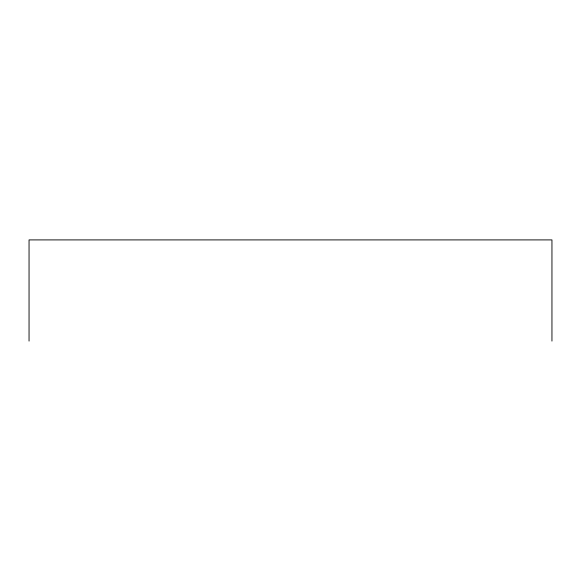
<?xml version="1.0" encoding="UTF-8"?>
<svg xmlns="http://www.w3.org/2000/svg" width="581" height="581" viewBox="0 0 581 581"><rect width="100%" height="100%" fill="white"/><g stroke="black" fill="none" stroke-linecap="round" stroke-linejoin="round"><path stroke-width="0.87" d="M551.95 341.091L551.95 239.909L29.05 239.909L29.05 341.091"/></g></svg>
